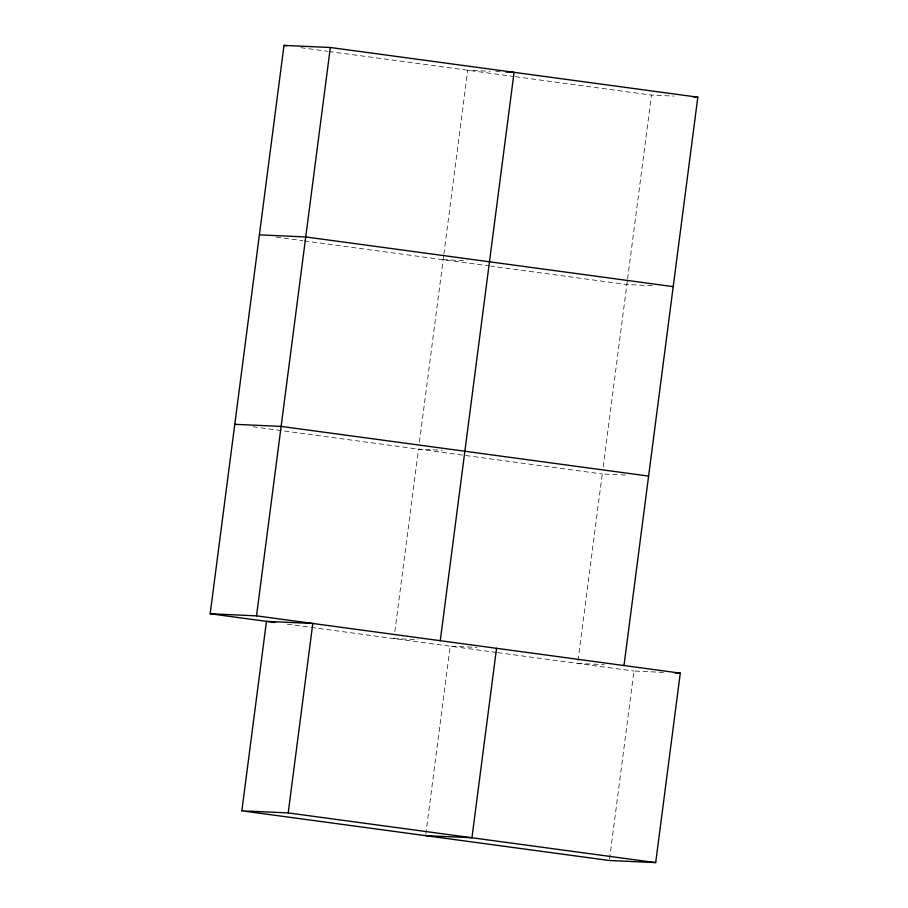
<?xml version="1.0" encoding="UTF-8"?>
<svg xmlns="http://www.w3.org/2000/svg" width="908" height="908" viewBox="0 0 908 908"><rect width="100%" height="100%" fill="white"/><g stroke="black" fill="none" stroke-linecap="round" stroke-linejoin="round"><path stroke-width="0.68" stroke-dasharray="4.54 3.41" d="M394.832 631.582L418.531 449.142L442.4 450.232M419.439 442.128L443.683 255.477M443.864 254.081L467.734 70.245L490.207 71.255M425.784 834.259L450.209 646.201L476.893 647.415M578.021 660.627L602.265 473.987L626.134 475.066M603.173 466.962L627.417 280.322M627.598 278.915L651.479 95.079L673.952 96.1M609.529 859.093L633.943 671.046L663.442 672.385M495.825 71.516L500.036 71.709M443.127 259.688L467.007 260.778M652.148 285.679L626.872 284.533L490.819 266.135M393.924 638.596L417.794 639.675M577.658 663.43L604.342 664.645M300.832 47.67L327.482 51.279M328.878 51.472L514.019 76.499M515.426 76.692L651.479 95.079M276.225 237.124L302.875 240.733M304.271 240.915L489.412 265.953M253.014 426.771L602.265 473.987M287.325 624.182L496.494 652.466M497.709 652.625L633.943 671.046"/><path stroke-width="1.36" d="M274.886 622.502L210.179 613.751L284 45.4L330.342 47.5L697.821 97.179L624 665.541M210.179 613.751L256.521 615.862L330.342 47.5M241.857 810.821L266.464 621.367L312.806 623.467L288.199 812.921L241.857 810.821L609.336 860.5L655.69 862.6L680.285 673.146L256.521 615.862M440.266 640.696L514.076 72.345L505.654 71.959M496.551 648.312L471.944 837.755L425.602 835.655M693.61 96.997L697.821 97.179M259.393 234.854L305.735 236.954L673.214 286.633M234.786 424.308L281.128 426.408L648.607 476.087M674.667 672.896L680.285 673.146M284 45.4L286.803 45.775M288.199 812.921L655.69 862.6"/></g></svg>
